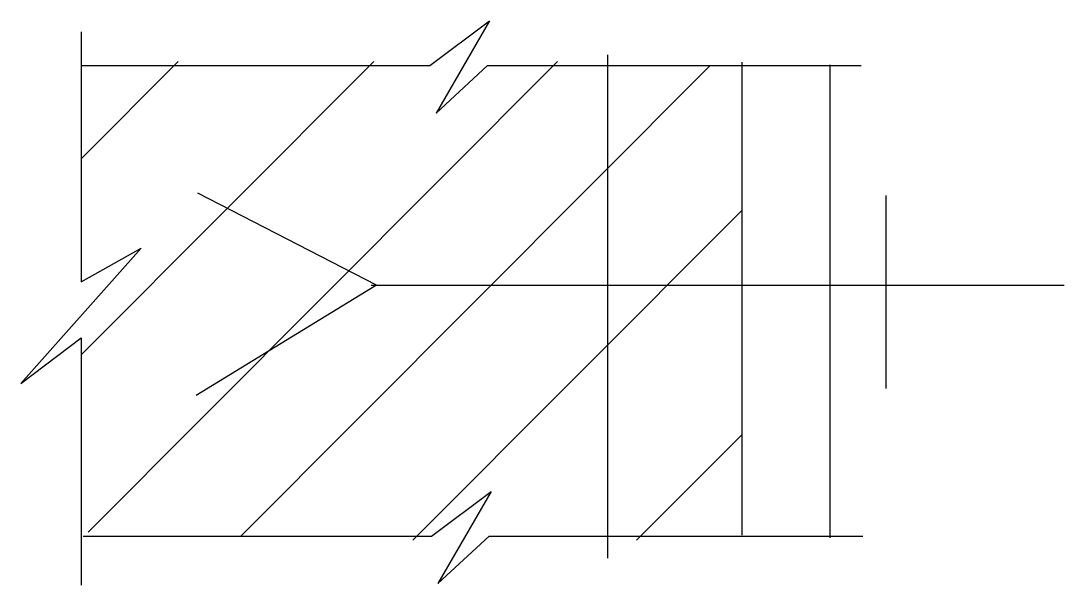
# Model space of a CAD drawing. Header units: metres. Extents: x -174449 to -172600, y -310163 to -309163.
import ezdxf

# ---------------------------------------------------------------- set-up
doc = ezdxf.new("R2010")
doc.units = ezdxf.units.M
for name, color, linetype in [('K', 2, 'Continuous'), ('STEEL', 1, 'Continuous'), ('TEXT', 3, 'Continuous')]:
    doc.layers.add(name, color=color, linetype=linetype)

msp = doc.modelspace()

# ---------------------------------------------------------------- linework, layer by layer
at = {"layer": 'K'}
for p, q in [((-173171.72, -309236.91), (-173171.72, -310074.98)), ((-173015.63, -309241.5), (-173015.63, -310079.56))]:
    msp.add_line(p, q, dxfattribs=at)
at = {"layer": 'STEEL'}
msp.add_line((-173409.61, -309223.64), (-173409.61, -310115.61), dxfattribs=at)
for points in [[(-173819.09, -309632.05), (-174135.46, -309468.79)], [(-172916.13, -309472.78), (-172916.13, -309814.93)], [(-173819.09, -309632.05), (-174138.72, -309827.23)], [(-173828.52, -309632.05), (-172600.41, -309632.05)]]:
    msp.add_lwpolyline(points, dxfattribs=at)
at = {"layer": 'TEXT'}
for p, q in [((-173724.52, -309242.63), (-173618.84, -309163.44)), ((-173618.84, -309163.44), (-173713.25, -309326.7)), ((-174341.98, -309183.12), (-174341.98, -309626.03)), ((-173823.77, -309235.71), (-174341.98, -309755.3)), ((-174170.34, -309235.71), (-174341.98, -309407.81)), ((-174341.98, -309242.63), (-173724.52, -309242.63)), ((-173498, -309235.71), (-174329.75, -310069.68)), ((-173227.68, -309242.63), (-174059.43, -310076.6)), ((-173713.25, -309326.7), (-173622.09, -309242.63)), ((-173622.09, -309242.63), (-172960.06, -309242.63)), ((-173622.09, -309242.63), (-173450.28, -309242.63)), ((-173171.72, -309499.23), (-173754.46, -310083.53)), ((-174235.92, -309566.03), (-174449.11, -309806.02)), ((-174341.98, -309626.03), (-174235.92, -309566.03)), ((-174449.11, -309806.02), (-174341.98, -309725.02)), ((-174341.98, -309725.02), (-174341.98, -310163.29)), ((-173171.72, -309896.78), (-173357.96, -310083.53)), ((-173721.52, -310076.6), (-173615.84, -309997.41)), ((-173615.84, -309997.41), (-173710.25, -310160.67)), ((-174338.98, -310076.6), (-173721.52, -310076.6)), ((-173710.25, -310160.67), (-173619.09, -310076.6)), ((-173619.09, -310076.6), (-173447.28, -310076.6)), ((-173619.09, -310076.6), (-172957.06, -310076.6))]:
    msp.add_line(p, q, dxfattribs=at)

doc.saveas('drawing.dxf')
